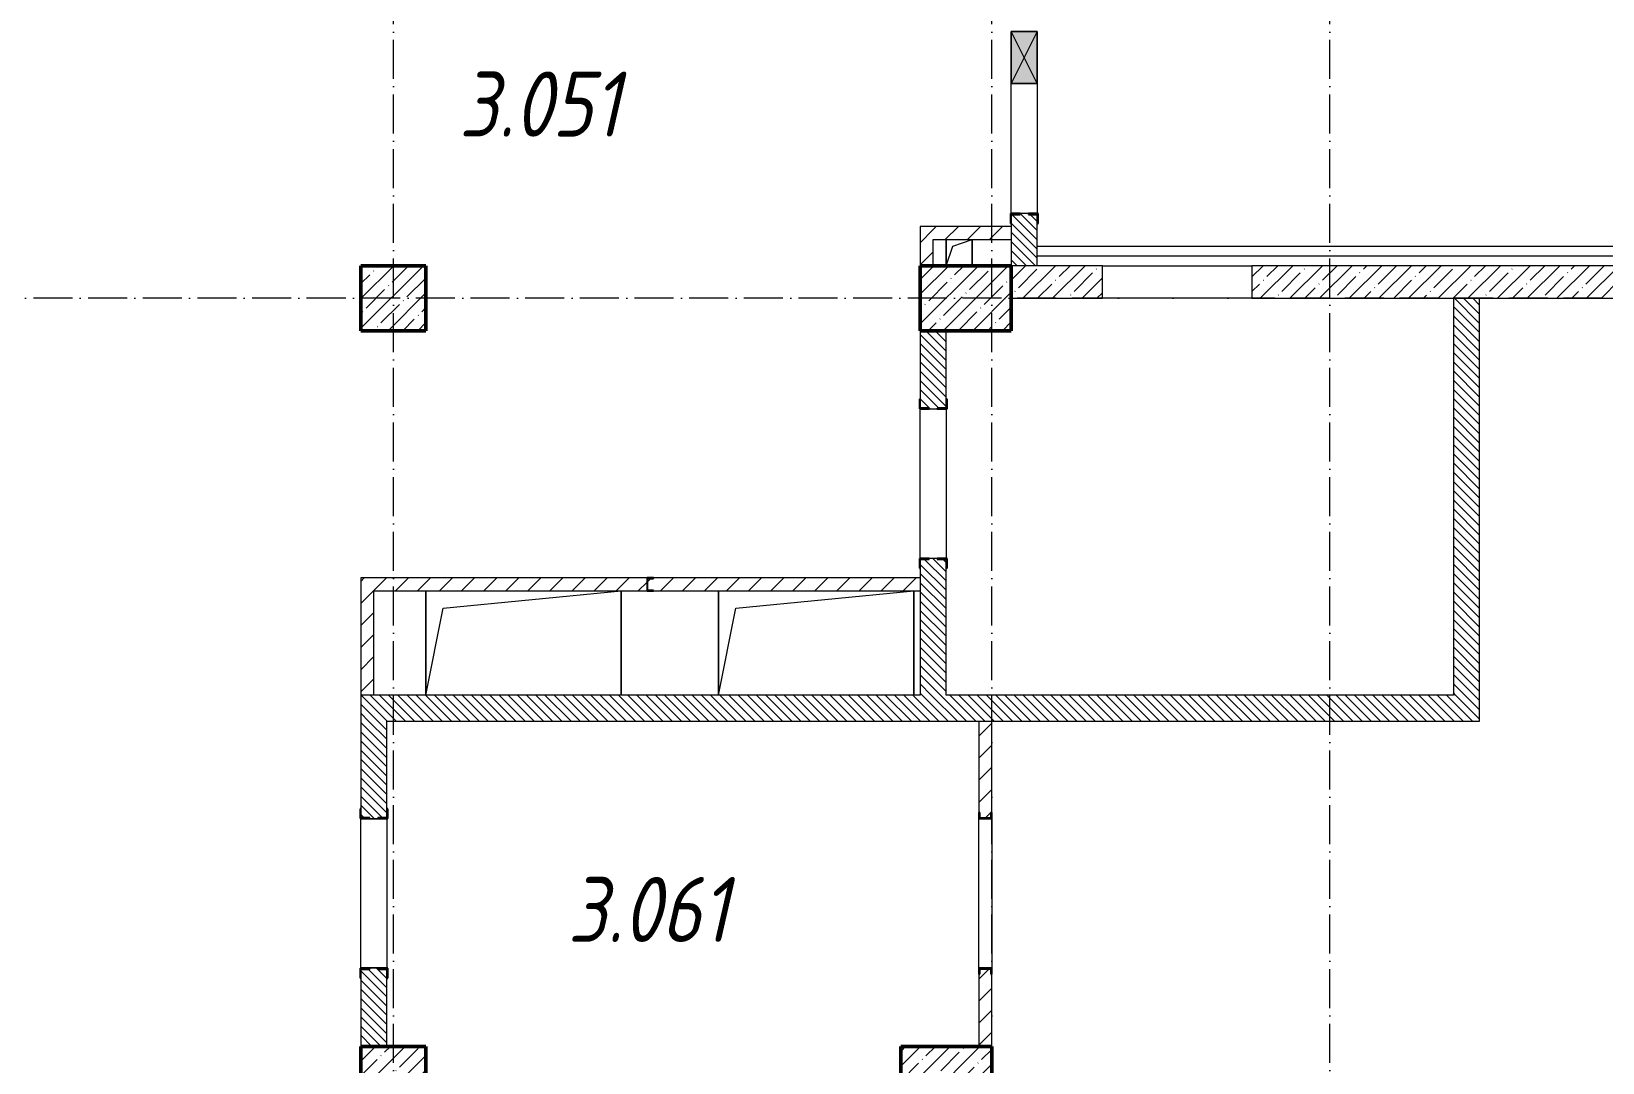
# Model space of a CAD drawing. Header units: millimetres. Extents: x 2294 to 908349, y -83289 to 219220.
# Drawn here: x 172651 to 184729, y 32631 to 40556 of the extents above; entities that cross this region are included whole.
import ezdxf

# ---------------------------------------------------------------- set-up
doc = ezdxf.new("R2010")
doc.units = ezdxf.units.MM
doc.linetypes.add('50_200_ШТРИХ_1Т_ш5_п1_п1_', pattern=[700, 500, -100, 0, -100])
for name, color, linetype, lineweight in [('A-DETL-____-OTLN-4', 7, 'Continuous', 18), ('A-DETL-GENF-OTLN', 7, 'Continuous', 9), ('A-FLOR-____-OTLN', 7, 'Continuous', 9), ('A-GENM-____-MCUT', 7, 'Continuous', 25), ('A-GENM-____-OTLN', 7, 'Continuous', 9), ('A-GENM-____-OTLN-1', 7, 'Continuous', 25), ('A-GLAZ-____-OTLN', 7, 'Continuous', 9), ('A-WALL-____-MCUT-1', 7, 'Continuous', 9), ('A-WALL-____-MCUT-3', 7, 'Continuous', 9), ('A-WALL-____-OTLN', 7, 'Continuous', 9), ('A-WALL-____-PATT-1', 7, 'Continuous', 9), ('A-WALL-FNSH-MCUT-1', 7, 'Continuous', 9), ('I-WALL-____-OTLN', 7, 'Continuous', 9), ('S-COLS-____-MCUT', 7, 'Continuous', 50), ('S-COLS-____-OTLN', 7, 'Continuous', 9), ('S-GRID-____-OTLN-1', 7, '50_200_ШТРИХ_1Т_ш5_п1_п1_', 9), ('Марки помещений', 7, 'Continuous', 9)]:
    doc.layers.add(name, color=color, linetype=linetype, lineweight=lineweight)
doc.styles.add('ISOCPEUR_I_2', font='isocpeui.ttf', dxfattribs={"width": 0.85, "height": 2.3})
pattern_1 = [(135, (165583.507, 6025.276), (-35.35534, -35.35534), [])]
pattern_2 = [(45, (165583.51, 6025.28), (-84.8528, 84.8528), [])]

# ---------------------------------------------------------------- blocks, each defined once
blk = doc.blocks.new('3osi')
at = {"layer": 'S-GRID-____-OTLN-1', "color": 251, "ltscale": 0.6, "true_color": 0x636466}
for p, q in [((175433.5, 1542.7), (175433.5, 55906.2)), ((180033.5, 1542.7), (180033.5, 55906.2)), ((182633.5, 1542.7), (182633.5, 55906.2)), ((192291.2, 38506.3), (160914.7, 38506.3))]:
    blk.add_line(p, q, dxfattribs=at)
blk = doc.blocks.new('BSC_Колонна _Прямоугольная - 500х500-25976076-АР1_План отверстий 3 этажа в осях 1-64_А-ГГ')
at = {"layer": 'S-COLS-____-OTLN'}
h = blk.add_hatch(dxfattribs=at)
h.set_pattern_fill('FP_39', color=256, style=0, pattern_type=2)
h.set_pattern_definition([(45, (-9850, -32481.04), (-114.04925, 114.04925), []), (45, (-9735.95, -32481.04), (-114.04925, 114.04925), [201.613, -40.323, 3.353, -36.97])])
h.paths.add_polyline_path([(-250, -250), (250, -250), (250, 250), (-250, 250)], flags=0)
at = {"layer": 'S-COLS-____-MCUT'}
for p, q in [((250, 250), (-250, 250)), ((-250, 250), (-250, -250)), ((250, -250), (250, 250)), ((-250, -250), (250, -250))]:
    blk.add_line(p, q, dxfattribs=at)
blk = doc.blocks.new('BSC_Колонна _Прямоугольная - 500х500-V7-АР1_План отверстий 3 этажа в осях 1-64_А-ГГ')
at = {"layer": 'S-COLS-____-OTLN'}
h = blk.add_hatch(dxfattribs=at)
h.set_pattern_fill('FP_41', color=256, style=0, pattern_type=2)
h.set_pattern_definition([(45, (-9850, -26481.04), (-114.04925, 114.04925), []), (45, (-9735.95, -26481.04), (-114.04925, 114.04925), [201.613, -40.323, 3.353, -36.97])])
h.paths.add_polyline_path([(-250, -250), (250, -250), (250, 250), (-250, 250)], flags=0)
at = {"layer": 'S-COLS-____-MCUT'}
for p, q in [((250, 250), (-250, 250)), ((-250, 250), (-250, -250)), ((250, -250), (250, 250)), ((-250, -250), (250, -250))]:
    blk.add_line(p, q, dxfattribs=at)
blk = doc.blocks.new('BSC_Колонна _Прямоугольная - 500х700-V9-АР1_План отверстий 3 этажа в осях 1-64_А-ГГ')
at = {"layer": 'S-COLS-____-OTLN'}
h = blk.add_hatch(dxfattribs=at)
h.set_pattern_fill('FP_43', color=256, style=0, pattern_type=2)
h.set_pattern_definition([(315, (-32481.04, 14250), (114.04925, 114.04925), []), (315, (-32481.04, 14135.95), (114.04925, 114.04925), [201.613, -40.323, 3.353, -36.97])])
h.paths.add_polyline_path([(-250, 350), (-250, -350), (250, -350), (250, 350)], flags=0)
at = {"layer": 'S-COLS-____-MCUT'}
for p, q in [((250, 350), (-250, 350)), ((-250, 350), (-250, -350)), ((250, -350), (250, 350)), ((-250, -350), (250, -350))]:
    blk.add_line(p, q, dxfattribs=at)
blk = doc.blocks.new('BSC_Колонна _Прямоугольная - 500х700-V11-АР1_План отверстий 3 этажа в осях 1-64_А-ГГ')
at = {"layer": 'S-COLS-____-OTLN'}
h = blk.add_hatch(dxfattribs=at)
h.set_pattern_fill('FP_45', color=256, style=0, pattern_type=2)
h.set_pattern_definition([(315, (-26481.04, 14100), (114.04925, 114.04925), []), (315, (-26481.04, 13985.95), (114.04925, 114.04925), [201.613, -40.323, 3.353, -36.97])])
h.paths.add_polyline_path([(-250, 350), (-250, -350), (250, -350), (250, 350)], flags=0)
at = {"layer": 'S-COLS-____-MCUT'}
for p, q in [((250, 350), (-250, 350)), ((-250, 350), (-250, -350)), ((250, -350), (250, 350)), ((-250, -350), (250, -350))]:
    blk.add_line(p, q, dxfattribs=at)
blk = doc.blocks.new('154_Стойка_СКБ_Швеллер - СМ-2180_100-28318692-АР1_План отверстий 3 этажа в осях 1-64_А-ГГ')
at = {"layer": 'A-GENM-____-MCUT'}
for p, q in [((171, 50), (125, 50)), ((125, 50), (125, -50)), ((129.5, 42.4), (171, 42.4)), ((129.5, -42.4), (129.5, 42.4)), ((171, 42.4), (171, 50)), ((125, -50), (171, -50)), ((171, -42.4), (129.5, -42.4)), ((171, -50), (171, -42.4))]:
    blk.add_line(p, q, dxfattribs=at)
blk = doc.blocks.new('154_Стойка_СКБ_Уголок - СМ-2180_200-28268025-АР1_План отверстий 3 этажа в осях 1-64_А-ГГ')
at = {"layer": 'A-GENM-____-MCUT'}
for p, q in [((125, 156), (125, 81)), ((200, 156), (125, 156)), ((131, 81), (131, 150)), ((131, 150), (200, 150)), ((200, 150), (200, 156)), ((125, 81), (131, 81)), ((131, 19), (125, 19)), ((125, 19), (125, -56)), ((131, -50), (131, 19)), ((125, -56), (200, -56)), ((200, -50), (131, -50)), ((200, -56), (200, -50))]:
    blk.add_line(p, q, dxfattribs=at)
blk = doc.blocks.new('Стойка_Влож_Полоса боковая - Полоса-V165-АР1_План отверстий 3 этажа в осях 1-64_А-ГГ')
at = {"layer": 'A-GENM-____-OTLN'}
for p, q in [((-5, 60), (0, 60)), ((-5, -60), (-5, 60)), ((0, -60), (-5, -60))]:
    blk.add_line(p, q, dxfattribs=at)
blk = doc.blocks.new('Фахверк_СКБ_Уголок - 200_3960-28268576-АР1_План отверстий 3 этажа в осях 1-64_А-ГГ')
at = {"layer": 'A-GENM-____-MCUT'}
for p, q in [((200, 156), (125, 156)), ((125, 156), (125, 81)), ((131, 81), (131, 150)), ((131, 150), (200, 150)), ((200, 150), (200, 156)), ((125, 81), (131, 81)), ((131, 19), (125, 19)), ((125, 19), (125, -56)), ((131, -50), (131, 19)), ((125, -56), (200, -56)), ((200, -50), (131, -50)), ((200, -56), (200, -50))]:
    blk.add_line(p, q, dxfattribs=at)
blk = doc.blocks.new('154_Фахверк_СКБ_Швеллер - Тип_100_3960-28318856-АР1_План отверстий 3 этажа в осях 1-64_А-ГГ')
at = {"layer": 'A-GENM-____-MCUT'}
for p, q in [((175, 50), (125, 50)), ((125, 50), (125, -50)), ((128, 47), (175, 47)), ((128, -47), (128, 47)), ((175, 47), (175, 50)), ((125, -50), (175, -50)), ((175, -47), (128, -47)), ((175, -50), (175, -47))]:
    blk.add_line(p, q, dxfattribs=at)
blk = doc.blocks.new('AR_Отверстие прямоугольное _в плите_ - AR_Отверстие прямоугольное _в плите_-V202-АР1_План отверстий 3 этажа в осях 1-64_А-ГГ')
at = {"layer": 'A-GENM-____-OTLN'}
for p, q in [((-100, 100), (-100, -100)), ((-100, -100), (-50, 50)), ((-50, 50), (100, 100)), ((100, -100), (100, 100))]:
    blk.add_line(p, q, dxfattribs=at)
blk = doc.blocks.new('AR_Отверстие прямоугольное _в плите_ - AR_Отверстие прямоугольное _в плите_-30552723-АР1_План отверстий 3 этажа в осях 1-64_А-ГГ')
at = {"layer": 'A-GENM-____-OTLN'}
for p, q in [((-750, 400), (-750, -400)), ((-617, 267), (750, 400)), ((750, -400), (750, 400)), ((-750, -400), (-617, 267))]:
    blk.add_line(p, q, dxfattribs=at)
blk = doc.blocks.new('AR_Отверстие прямоугольное _в стене__БезПР - AR_Отверстие прямоугольное _в стене__БезПР-36428632-АР1_План отверстий 3 этажа в осях 1-64_А-ГГ')
at = {"layer": 'A-GLAZ-____-OTLN'}
blk.add_hatch(color=256, dxfattribs=at).paths.add_polyline_path([(-200, -100), (200, -100), (200, 100), (-200, 100)], flags=0)
at = {"layer": 'A-DETL-GENF-OTLN'}
for p, q in [((-200, -100), (-200, 100)), ((-200, 100), (200, 100)), ((200, 100), (-200, -100)), ((-200, 100), (200, -100)), ((200, 100), (-200, 100)), ((-200, 100), (-200, -100)), ((200, 100), (200, -100)), ((200, -100), (200, 100)), ((200, -100), (-200, -100)), ((-200, -100), (200, -100))]:
    blk.add_line(p, q, dxfattribs=at)
at = {"layer": 'A-GLAZ-____-OTLN'}
blk.add_line((200, 100), (-200, 100), dxfattribs=at)
blk = doc.blocks.new('3floor')
at = {"layer": 'A-WALL-____-PATT-1'}
h = blk.add_hatch(dxfattribs=at)
h.set_pattern_fill('FP_6', color=256, style=0, pattern_type=2)
h.set_pattern_definition(pattern_1)
h.paths.add_polyline_path([(180184, 38756), (180384, 38756), (180384, 39150), (180315, 39150), (180315, 39156), (180253, 39156), (180253, 39150), (180184, 39150), (180184, 39081)], flags=0)
h.paths.add_polyline_path([(180315, 40856), (180315, 40862), (180384, 40862), (180384, 47206), (180184, 47206), (180184, 40862), (180253, 40862), (180253, 40856)], flags=0)
h = blk.add_hatch(dxfattribs=at)
h.set_pattern_fill('FP_4', color=256, style=0, pattern_type=2)
h.set_pattern_definition(pattern_2)
h.paths.add_polyline_path([(179584, 38756), (179584, 39056), (179484, 39056), (179484, 38756)], flags=0)
h = blk.add_hatch(dxfattribs=at)
h.set_pattern_fill('FP_4', color=256, style=0, pattern_type=2)
h.set_pattern_definition(pattern_2)
h.paths.add_polyline_path([(180184, 38956), (180184, 39056), (179584, 39056), (179584, 38956), (179710, 38956)], flags=0)
h = blk.add_hatch(dxfattribs=at)
h.set_pattern_fill('FP_38', color=256, style=0, pattern_type=2)
h.set_pattern_definition([(45, (165583.5, 6025.28), (-114.04925, 114.04925), []), (45, (165697.56, 6025.28), (-114.04925, 114.04925), [201.612, -40.322, 3.353, -36.97])])
h.paths.add_polyline_path([(188434, 38506), (188434, 38756), (182034, 38756), (182034, 38506), (186779, 38506)], flags=0)
h.paths.add_polyline_path([(180884, 38506), (180884, 38756), (180184, 38756), (180184, 38506)], flags=0)
h = blk.add_hatch(dxfattribs=at)
h.set_pattern_fill('FP_6', color=256, style=0, pattern_type=2)
h.set_pattern_definition(pattern_1)
h.paths.add_polyline_path([(183784, 35456), (183784, 38506), (183584, 38506), (183584, 35456)], flags=0)
h = blk.add_hatch(dxfattribs=at)
h.set_pattern_fill('FP_6', color=256, style=0, pattern_type=2)
h.set_pattern_definition(pattern_1)
h.paths.add_polyline_path([(179615, 35456), (179684, 35456), (179682, 36500), (179615, 36500), (179615, 36506), (179553, 36506), (179553, 36500), (179484, 36500), (179484, 35456)], flags=0)
h.paths.add_polyline_path([(179553, 37656), (179615, 37656), (179615, 37662), (179684, 37662), (179684, 38256), (179484, 38256), (179484, 37662), (179553, 37662)], flags=0)
h = blk.add_hatch(dxfattribs=at)
h.set_pattern_fill('FP_4', color=256, style=0, pattern_type=2)
h.set_pattern_definition(pattern_2)
h.paths.add_polyline_path([(176175, 36256), (177384, 36256), (177384, 36356), (175184, 36356), (175184, 36256), (175284, 36256)], flags=0)
h.paths.add_polyline_path([(177942, 36256), (179484, 36256), (179484, 36356), (177434, 36356), (177434, 36353), (177387, 36353), (177387, 36259), (177434, 36259), (177434, 36256)], flags=0)
h = blk.add_hatch(dxfattribs=at)
h.set_pattern_fill('FP_4', color=256, style=0, pattern_type=2)
h.set_pattern_definition(pattern_2)
h.paths.add_polyline_path([(175284, 35456), (175284, 36256), (175184, 36256), (175184, 35456)], flags=0)
h = blk.add_hatch(dxfattribs=at)
h.set_pattern_fill('FP_6', color=256, style=0, pattern_type=2)
h.set_pattern_definition(pattern_1)
h.paths.add_polyline_path([(183784, 35256), (183784, 35456), (175184, 35456), (175184, 35256), (183244, 35256)], flags=0)
h = blk.add_hatch(dxfattribs=at)
h.set_pattern_fill('FP_6', color=256, style=0, pattern_type=2)
h.set_pattern_definition(pattern_1)
h.paths.add_polyline_path([(175184, 32756), (175384, 32756), (175384, 33350), (175315, 33350), (175315, 33356), (175253, 33356), (175253, 33350), (175184, 33350), (175184, 33281)], flags=0)
h.paths.add_polyline_path([(175315, 34506), (175315, 34512), (175384, 34512), (175384, 35256), (175184, 35256), (175184, 34512), (175253, 34512), (175253, 34506)], flags=0)
h = blk.add_hatch(dxfattribs=at)
h.set_pattern_fill('FP_4', color=256, style=0, pattern_type=2)
h.set_pattern_definition(pattern_2)
h.paths.add_polyline_path([(180026, 32756), (180034, 32756), (180034, 33310), (180026, 33311), (180026, 33352), (179941, 33352), (179941, 33310), (179934, 33310), (179934, 32756)], flags=0)
h.paths.add_polyline_path([(180026, 34511), (180026, 34552), (180034, 34552), (180034, 35256), (179934, 35256), (179934, 34552), (179941, 34552), (179941, 34511)], flags=0)
at = {"layer": 'A-DETL-____-OTLN-4'}
for p, q in [((180384, 38906), (188134, 38906)), ((180384, 38831), (188059, 38831))]:
    blk.add_line(p, q, dxfattribs=at)
at = {"layer": 'A-FLOR-____-OTLN'}
for p, q in [((179684, 38756), (179684, 38956)), ((179884, 38956), (179884, 38756)), ((175684, 35456), (175684, 36256)), ((177184, 36256), (177184, 35456)), ((177934, 35456), (177934, 36256)), ((179434, 36256), (179434, 35456))]:
    blk.add_line(p, q, dxfattribs=at)
at = {"layer": 'A-WALL-____-MCUT-1'}
for p, q in [((180884, 38756), (180184, 38756)), ((180884, 38506), (180884, 38756)), ((188434, 38756), (182034, 38756)), ((182034, 38756), (182034, 38506)), ((180184, 38506), (180884, 38506)), ((182034, 38506), (188434, 38506))]:
    blk.add_line(p, q, dxfattribs=at)
at = {"layer": 'A-WALL-____-MCUT-3'}
for p, q in [((180315, 39156), (180253, 39156)), ((180184, 39081), (180184, 38756)), ((180384, 38756), (180384, 39081)), ((183584, 38506), (183584, 35456)), ((183784, 35256), (183784, 38506)), ((179484, 38256), (179484, 37731)), ((179684, 37731), (179684, 38256)), ((179553, 37656), (179615, 37656)), ((179615, 36506), (179553, 36506)), ((179484, 36431), (179484, 35456)), ((179684, 35456), (179684, 36431)), ((179484, 35456), (175184, 35456)), ((175184, 35456), (175184, 34581)), ((183584, 35456), (179684, 35456)), ((175384, 35256), (183784, 35256)), ((175384, 34581), (175384, 35256)), ((175253, 34506), (175315, 34506)), ((175315, 33356), (175253, 33356)), ((175184, 33281), (175184, 32756)), ((175384, 32756), (175384, 33281))]:
    blk.add_line(p, q, dxfattribs=at)
at = {"layer": 'A-WALL-____-OTLN'}
for p, q in [((180884, 38756), (182034, 38756)), ((182034, 38506), (180884, 38506))]:
    blk.add_line(p, q, dxfattribs=at)
at = {"layer": 'A-WALL-FNSH-MCUT-1'}
for p, q in [((179484, 39056), (179484, 38756)), ((180184, 39056), (179484, 39056)), ((179584, 38756), (179584, 38956)), ((179584, 38956), (180184, 38956)), ((177384, 36356), (175184, 36356)), ((175184, 36356), (175184, 35456)), ((179484, 36356), (177434, 36356)), ((175284, 36256), (177384, 36256)), ((175284, 35456), (175284, 36256)), ((177434, 36256), (179484, 36256)), ((179934, 35256), (179934, 34552)), ((180034, 34552), (180034, 35256)), ((179934, 33310), (179934, 32756)), ((180034, 32756), (180034, 33310))]:
    blk.add_line(p, q, dxfattribs=at)
at = {"layer": 'I-WALL-____-OTLN'}
for p, q in [((180184, 39156), (180184, 40156)), ((180384, 40156), (180384, 39156)), ((179484, 36506), (179484, 37656)), ((179684, 37656), (179684, 36506)), ((175184, 33356), (175184, 34506)), ((175384, 34506), (175384, 33356)), ((179934, 33356), (179934, 34506)), ((180034, 34506), (180034, 33356))]:
    blk.add_line(p, q, dxfattribs=at)
at = {"layer": 'A-GENM-____-OTLN'}
for name, p in [('AR_Отверстие прямоугольное _в плите_ - AR_Отверстие прямоугольное _в плите_-V202-АР1_План отверстий 3 этажа в осях 1-64_А-ГГ', (179784, 38856)), ('AR_Отверстие прямоугольное _в плите_ - AR_Отверстие прямоугольное _в плите_-30552723-АР1_План отверстий 3 этажа в осях 1-64_А-ГГ', (176434, 35856)), ('AR_Отверстие прямоугольное _в плите_ - AR_Отверстие прямоугольное _в плите_-30552723-АР1_План отверстий 3 этажа в осях 1-64_А-ГГ', (178684, 35856))]:
    blk.add_blockref(name, p, dxfattribs=at)
for p, rotation in [((175284, 34506), 89.99999999999991), ((175284, 33356), 269.9999999999999)]:
    blk.add_blockref('Стойка_Влож_Полоса боковая - Полоса-V165-АР1_План отверстий 3 этажа в осях 1-64_А-ГГ', p, dxfattribs=dict(at, rotation=rotation))
at = {"layer": 'A-GENM-____-OTLN-1'}
for name, p, rotation in [('Фахверк_СКБ_Уголок - 200_3960-28268576-АР1_План отверстий 3 этажа в осях 1-64_А-ГГ', (180234, 39281), 270.0000000000007), ('154_Стойка_СКБ_Уголок - СМ-2180_200-28268025-АР1_План отверстий 3 этажа в осях 1-64_А-ГГ', (179634, 37531), 90.00000000000071), ('154_Стойка_СКБ_Уголок - СМ-2180_200-28268025-АР1_План отверстий 3 этажа в осях 1-64_А-ГГ', (179534, 36631), 270.0000000000007), ('154_Стойка_СКБ_Уголок - СМ-2180_200-28268025-АР1_План отверстий 3 этажа в осях 1-64_А-ГГ', (175334, 34381), 89.99999999999991), ('154_Стойка_СКБ_Швеллер - СМ-2180_100-28318692-АР1_План отверстий 3 этажа в осях 1-64_А-ГГ', (179984, 34381), 89.99999999999991), ('154_Стойка_СКБ_Уголок - СМ-2180_200-28268025-АР1_План отверстий 3 этажа в осях 1-64_А-ГГ', (175234, 33481), 269.9999999999999), ('154_Стойка_СКБ_Швеллер - СМ-2180_100-28318692-АР1_План отверстий 3 этажа в осях 1-64_А-ГГ', (179984, 33481), 269.9999999999999)]:
    blk.add_blockref(name, p, dxfattribs=dict(at, rotation=rotation))
blk.add_blockref('154_Фахверк_СКБ_Швеллер - Тип_100_3960-28318856-АР1_План отверстий 3 этажа в осях 1-64_А-ГГ', (177259, 36306), dxfattribs=at)
at = {"layer": 'A-GLAZ-____-OTLN', "rotation": 270.0000000000007}
blk.add_blockref('AR_Отверстие прямоугольное _в стене__БезПР - AR_Отверстие прямоугольное _в стене__БезПР-36428632-АР1_План отверстий 3 этажа в осях 1-64_А-ГГ', (180284, 40356), dxfattribs=at)
at = {"layer": 'S-COLS-____-OTLN'}
for name, p in [('BSC_Колонна _Прямоугольная - 500х500-25976076-АР1_План отверстий 3 этажа в осях 1-64_А-ГГ', (175434, 38506)), ('BSC_Колонна _Прямоугольная - 500х500-V7-АР1_План отверстий 3 этажа в осях 1-64_А-ГГ', (175434, 32506))]:
    blk.add_blockref(name, p, dxfattribs=at)
at = {"layer": 'S-COLS-____-OTLN', "rotation": 89.9999999999999}
for name, p in [('BSC_Колонна _Прямоугольная - 500х700-V9-АР1_План отверстий 3 этажа в осях 1-64_А-ГГ', (179834, 38506)), ('BSC_Колонна _Прямоугольная - 500х700-V11-АР1_План отверстий 3 этажа в осях 1-64_А-ГГ', (179684, 32506))]:
    blk.add_blockref(name, p, dxfattribs=at)
at = {"layer": 'Марки помещений', "char_height": 500, "width": 737.55, "attachment_point": 1, "style": 'ISOCPEUR_I_2'}
for s, insert in [('3.051', (175938, 40248)), ('3.061', (176774, 34058))]:
    blk.add_mtext(s, dxfattribs=dict(at, insert=insert))

msp = doc.modelspace()

# ---------------------------------------------------------------- block references
for name in ['3osi', '3floor']:
    msp.add_blockref(name, (0, 0))

doc.saveas('drawing.dxf')
